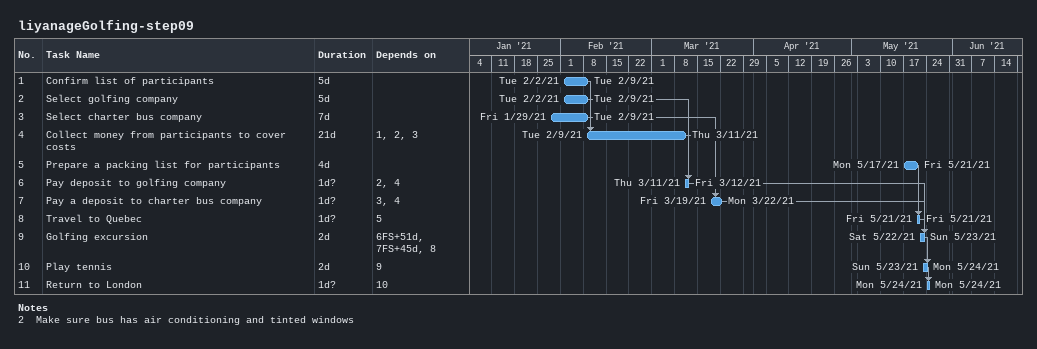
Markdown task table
liyanageGolfing-step09

| ID | Task | Duration | Start | Finish | Predecessors |
|---|---|---|---|---|---|
| 1 | Confirm list of participants | 5d | 2021-02-02 | 2021-02-09 |  |
| 2 | Select golfing company | 5d | 2021-02-02 | 2021-02-09 |  |
| 3 | Select charter bus company | 7d | 2021-01-29 | 2021-02-09 |  |
| 4 | Collect money from participants to cover costs | 21d | 2021-02-09 | 2021-03-11 | 1, 2, 3 |
| 5 | Prepare a packing list for participants | 4d | 2021-05-17 | 2021-05-21 |  |
| 6 | Pay deposit to golfing company | 1d? | 2021-03-11 | 2021-03-12 | 2, 4 |
| 7 | Pay a deposit to charter bus company | 1d? | 2021-03-19 | 2021-03-22 | 3, 4 |
| 8 | Travel to Quebec | 1d? | 2021-05-21 | 2021-05-21 | 5 |
| 9 | Golfing excursion | 2d | 2021-05-22 | 2021-05-23 | 6FS+51d, 7FS+45d, 8 |
| 10 | Play tennis | 2d | 2021-05-23 | 2021-05-24 | 9 |
| 11 | Return to London | 1d? | 2021-05-24 | 2021-05-24 | 10 |

Notes
- 2: Make sure bus has air conditioning and tinted windows
